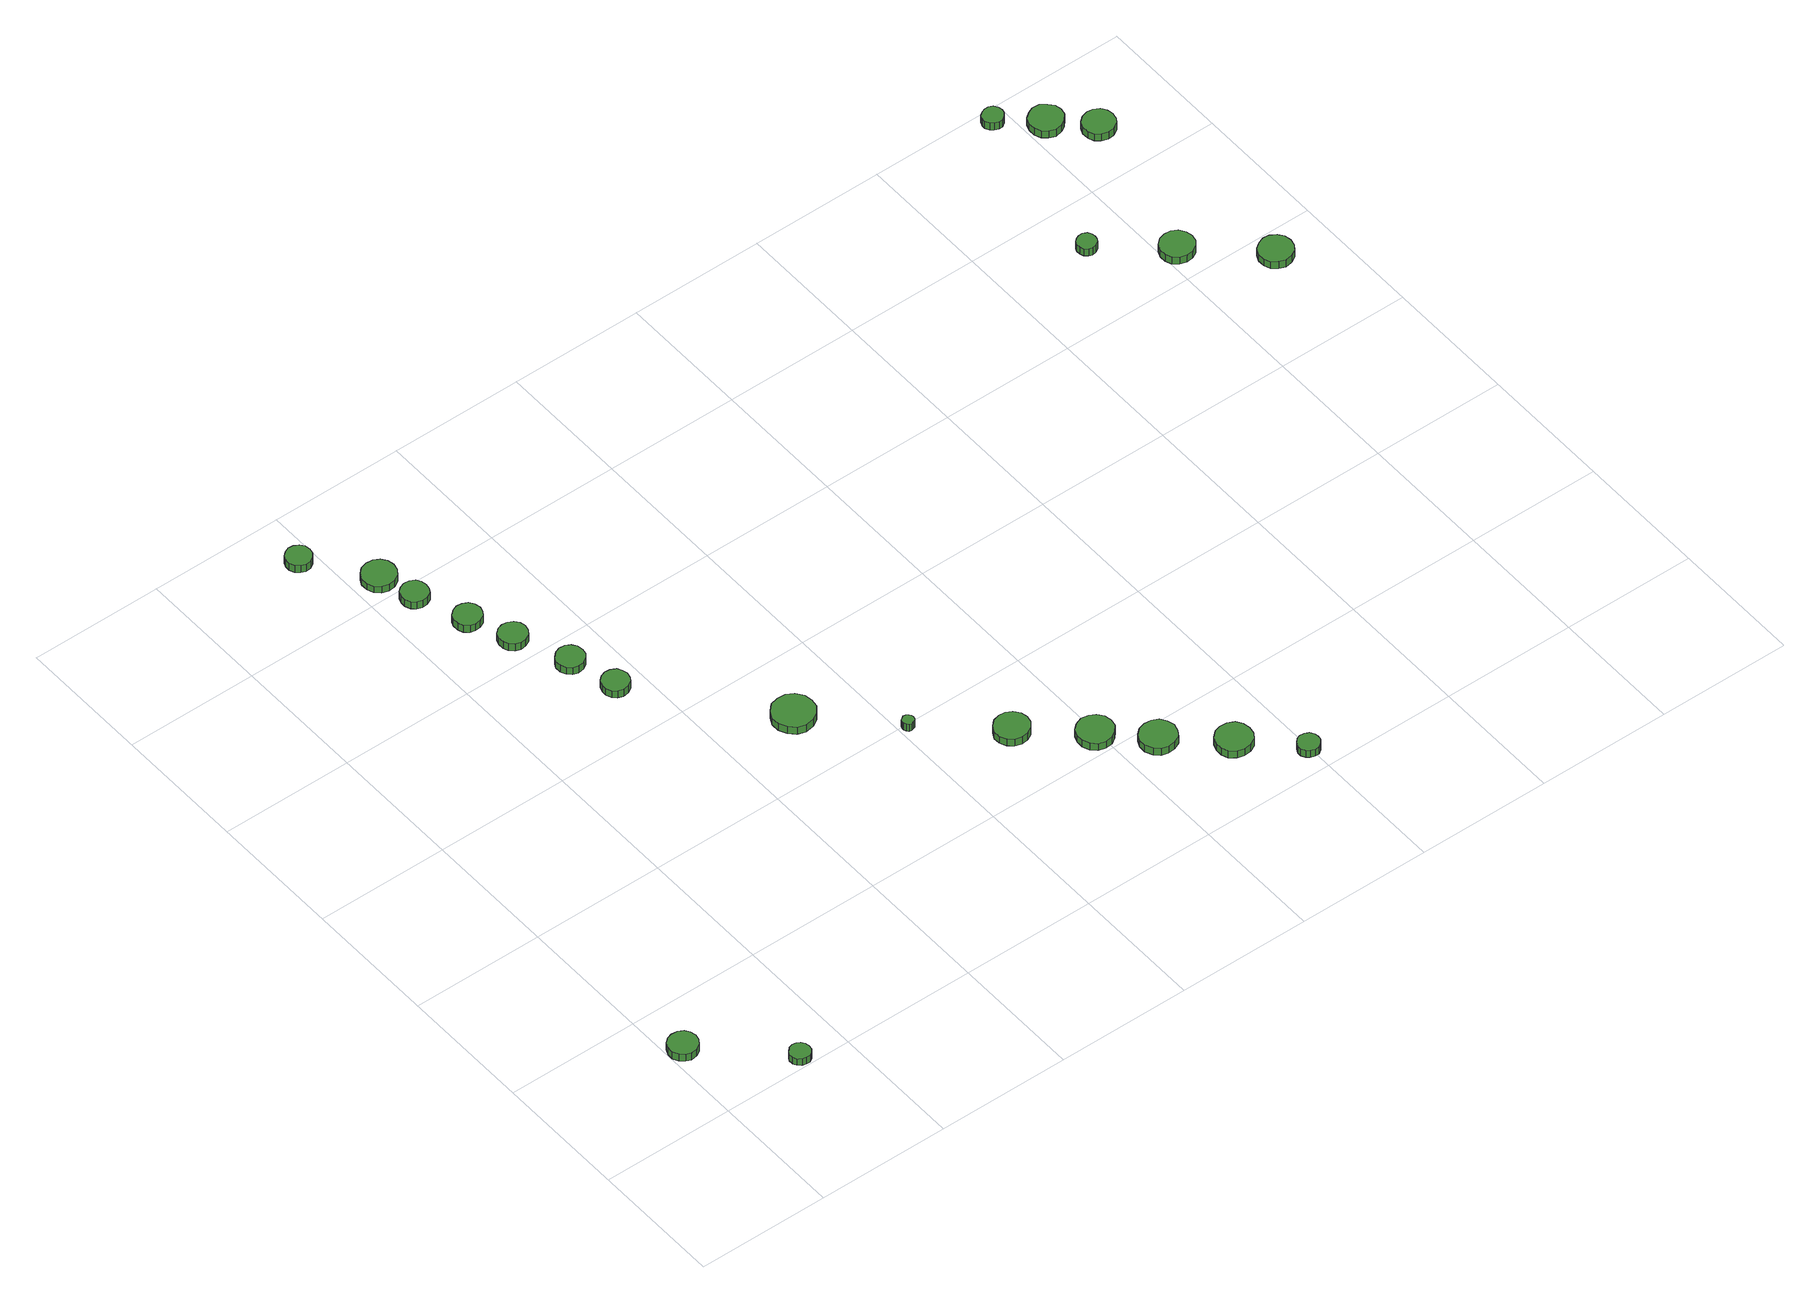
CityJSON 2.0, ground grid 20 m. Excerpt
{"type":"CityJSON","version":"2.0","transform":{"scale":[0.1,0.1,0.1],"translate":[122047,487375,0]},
"CityObjects":{
"tree1":{"type":"SolitaryVegetationObject","attributes":{"function":"something"},"geometry":[{"type":"MultiSurface","lod":"1","boundaries":[[[0,1,2,3,4,5,6,7,8,9,10,11,12,13,14]],[[15,16,17,18,19,20,21,22,23,24,25,26,27,28,29]],[[0,29,28,1]],[[1,28,27,2]],[[2,27,26,3]],[[3,26,25,4]],[[4,25,24,5]],[[5,24,23,6]],[[6,23,22,7]],[[7,22,21,8]],[[8,21,20,9]],[[9,20,19,10]],[[10,19,18,11]],[[11,18,17,12]],[[12,17,16,13]],[[13,16,15,14]],[[14,15,29,0]]]}]},
"tree2":{"type":"SolitaryVegetationObject","attributes":{"function":"something"},"geometry":[{"type":"MultiSurface","lod":"1","boundaries":[[[30,31,32,33,34,35,36,37,38,39,40,41,42,43,44]],[[45,46,47,48,49,50,51,52,53,54,55,56,57,58,59]],[[30,59,58,31]],[[31,58,57,32]],[[32,57,56,33]],[[33,56,55,34]],[[34,55,54,35]],[[35,54,53,36]],[[36,53,52,37]],[[37,52,51,38]],[[38,51,50,39]],[[39,50,49,40]],[[40,49,48,41]],[[41,48,47,42]],[[42,47,46,43]],[[43,46,45,44]],[[44,45,59,30]]]}]},
"tree3":{"type":"SolitaryVegetationObject","attributes":{"function":"something"},"geometry":[{"type":"MultiSurface","lod":"1","boundaries":[[[60,61,62,63,64,65,66,67,68,69,70,71,72,73,74]],[[75,76,77,78,79,80,81,82,83,84,85,86,87,88,89]],[[60,89,88,61]],[[61,88,87,62]],[[62,87,86,63]],[[63,86,85,64]],[[64,85,84,65]],[[65,84,83,66]],[[66,83,82,67]],[[67,82,81,68]],[[68,81,80,69]],[[69,80,79,70]],[[70,79,78,71]],[[71,78,77,72]],[[72,77,76,73]],[[73,76,75,74]],[[74,75,89,60]]]}]},
"tree4":{"type":"SolitaryVegetationObject","attributes":{"function":"something"},"geometry":[{"type":"MultiSurface","lod":"1","boundaries":[[[90,91,92,93,94,95,96,97,98,99,100,101,102,103,104]],[[105,106,107,108,109,110,111,112,113,114,115,116,117,118,119]],[[90,119,118,91]],[[91,118,117,92]],[[92,117,116,93]],[[93,116,115,94]],[[94,115,114,95]],[[95,114,113,96]],[[96,113,112,97]],[[97,112,111,98]],[[98,111,110,99]],[[99,110,109,100]],[[100,109,108,101]],[[101,108,107,102]],[[102,107,106,103]],[[103,106,105,104]],[[104,105,119,90]]]}]},
"tree5":{"type":"SolitaryVegetationObject","attributes":{"function":"something"},"geometry":[{"type":"MultiSurface","lod":"1","boundaries":[[[120,121,122,123,124,125,126,127,128,129,130,131,132,133,134]],[[135,136,137,138,139,140,141,142,143,144,145,146,147,148,149]],[[120,149,148,121]],[[121,148,147,122]],[[122,147,146,123]],[[123,146,145,124]],[[124,145,144,125]],[[125,144,143,126]],[[126,143,142,127]],[[127,142,141,128]],[[128,141,140,129]],[[129,140,139,130]],[[130,139,138,131]],[[131,138,137,132]],[[132,137,136,133]],[[133,136,135,134]],[[134,135,149,120]]]}]},
"tree6":{"type":"SolitaryVegetationObject","attributes":{"function":"something"},"geometry":[{"type":"MultiSurface","lod":"1","boundaries":[[[150,151,152,153,154,155,156,157,158,159,160,161,162,163,164]],[[165,166,167,168,169,170,171,172,173,174,175,176,177,178,179]],[[150,179,178,151]],[[151,178,177,152]],[[152,177,176,153]],[[153,176,175,154]],[[154,175,174,155]],[[155,174,173,156]],[[156,173,172,157]],[[157,172,171,158]],[[158,171,170,159]],[[159,170,169,160]],[[160,169,168,161]],[[161,168,167,162]],[[162,167,166,163]],[[163,166,165,164]],[[164,165,179,150]]]}]},
"tree7":{"type":"SolitaryVegetationObject","attributes":{"function":"something"},"geometry":[{"type":"MultiSurface","lod":"1","boundaries":[[[180,181,182,183,184,185,186,187,188,189,190,191,192,193,194]],[[195,196,197,198,199,200,201,202,203,204,205,206,207,208,209]],[[180,209,208,181]],[[181,208,207,182]],[[182,207,206,183]],[[183,206,205,184]],[[184,205,204,185]],[[185,204,203,186]],[[186,203,202,187]],[[187,202,201,188]],[[188,201,200,189]],[[189,200,199,190]],[[190,199,198,191]],[[191,198,197,192]],[[192,197,196,193]],[[193,196,195,194]],[[194,195,209,180]]]}]},
"tree8":{"type":"SolitaryVegetationObject","attributes":{"function":"something"},"geometry":[{"type":"MultiSurface","lod":"1","boundaries":[[[210,211,212,213,214,215,216,217,218,219,220,221,222,223,224]],[[225,226,227,228,229,230,231,232,233,234,235,236,237,238,239]],[[210,239,238,211]],[[211,238,237,212]],[[212,237,236,213]],[[213,236,235,214]],[[214,235,234,215]],[[215,234,233,216]],[[216,233,232,217]],[[217,232,231,218]],[[218,231,230,219]],[[219,230,229,220]],[[220,229,228,221]],[[221,228,227,222]],[[222,227,226,223]],[[223,226,225,224]],[[224,225,239,210]]]}]},
"tree9":{"type":"SolitaryVegetationObject","attributes":{"function":"something"},"geometry":[{"type":"MultiSurface","lod":"1","boundaries":[[[240,241,242,243,244,245,246,247,248,249,250,251,252,253,254]],[[255,256,257,258,259,260,261,262,263,264,265,266,267,268,269]],[[240,269,268,241]],[[241,268,267,242]],[[242,267,266,243]],[[243,266,265,244]],[[244,265,264,245]],[[245,264,263,246]],[[246,263,262,247]],[[247,262,261,248]],[[248,261,260,249]],[[249,260,259,250]],[[250,259,258,251]],[[251,258,257,252]],[[252,257,256,253]],[[253,256,255,254]],[[254,255,269,240]]]}]},
"tree10":{"type":"SolitaryVegetationObject","attributes":{"function":"something"},"geometry":[{"type":"MultiSurface","lod":"1","boundaries":[[[270,271,272,273,274,275,276,277,278,279,280,281,282,283,284]],[[285,286,287,288,289,290,291,292,293,294,295,296,297,298,299]],[[270,299,298,271]],[[271,298,297,272]],[[272,297,296,273]],[[273,296,295,274]],[[274,295,294,275]],[[275,294,293,276]],[[276,293,292,277]],[[277,292,291,278]],[[278,291,290,279]],[[279,290,289,280]],[[280,289,288,281]],[[281,288,287,282]],[[282,287,286,283]],[[283,286,285,284]],[[284,285,299,270]]]}]},
"tree11":{"type":"SolitaryVegetationObject","attributes":{"function":"something"},"geometry":[{"type":"MultiSurface","lod":"1","boundaries":[[[300,301,302,303,304,305,306,307,308,309,310,311,312,313,314]],[[315,316,317,318,319,320,321,322,323,324,325,326,327,328,329]],[[300,329,328,301]],[[301,328,327,302]],[[302,327,326,303]],[[303,326,325,304]],[[304,325,324,305]],[[305,324,323,306]],[[306,323,322,307]],[[307,322,321,308]],[[308,321,320,309]],[[309,320,319,310]],[[310,319,318,311]],[[311,318,317,312]],[[312,317,316,313]],[[313,316,315,314]],[[314,315,329,300]]]}]},
"tree12":{"type":"SolitaryVegetationObject","attributes":{"function":"something"},"geometry":[{"type":"MultiSurface","lod":"1","boundaries":[[[330,331,332,333,334,335,336,337,338,339,340,341,342,343,344]],[[345,346,347,348,349,350,351,352,353,354,355,356,357,358,359]],[[330,359,358,331]],[[331,358,357,332]],[[332,357,356,333]],[[333,356,355,334]],[[334,355,354,335]],[[335,354,353,336]],[[336,353,352,337]],[[337,352,351,338]],[[338,351,350,339]],[[339,350,349,340]],[[340,349,348,341]],[[341,348,347,342]],[[342,347,346,343]],[[343,346,345,344]],[[344,345,359,330]]]}]},
"tree13":{"type":"SolitaryVegetationObject","attributes":{"function":"something"},"geometry":[{"type":"MultiSurface","lod":"1","boundaries":[[[360,361,362,363,364,365,366,367,368,369,370,371,372,373,374]],[[375,376,377,378,379,380,381,382,383,384,385,386,387,388,389]],[[360,389,388,361]],[[361,388,387,362]],[[362,387,386,363]],[[363,386,385,364]],[[364,385,384,365]],[[365,384,383,366]],[[366,383,382,367]],[[367,382,381,368]],[[368,381,380,369]],[[369,380,379,370]],[[370,379,378,371]],[[371,378,377,372]],[[372,377,376,373]],[[373,376,375,374]],[[374,375,389,360]]]}]},
"tree14":{"type":"SolitaryVegetationObject","attributes":{"function":"something"},"geometry":[{"type":"MultiSurface","lod":"1","boundaries":[[[390,391,392,393,394,395,396,397,398,399,400,401,402,403,404]],[[405,406,407,408,409,410,411,412,413,414,415,416,417,418,419]],[[390,419,418,391]],[[391,418,417,392]],[[392,417,416,393]],[[393,416,415,394]],[[394,415,414,395]],[[395,414,413,396]],[[396,413,412,397]],[[397,412,411,398]],[[398,411,410,399]],[[399,410,409,400]],[[400,409,408,401]],[[401,408,407,402]],[[402,407,406,403]],[[403,406,405,404]],[[404,405,419,390]]]}]},
"tree15":{"type":"SolitaryVegetationObject","attributes":{"function":"something"},"geometry":[{"type":"MultiSurface","lod":"1","boundaries":[[[420,421,422,423,424,425,426,427,428,429,430,431,432,433,434]],[[435,436,437,438,439,440,441,442,443,444,445,446,447,448,449]],[[420,449,448,421]],[[421,448,447,422]],[[422,447,446,423]],[[423,446,445,424]],[[424,445,444,425]],[[425,444,443,426]],[[426,443,442,427]],[[427,442,441,428]],[[428,441,440,429]],[[429,440,439,430]],[[430,439,438,431]],[[431,438,437,432]],[[432,437,436,433]],[[433,436,435,434]],[[434,435,449,420]]]}]},
"tree16":{"type":"SolitaryVegetationObject","attributes":{"function":"something"},"geometry":[{"type":"MultiSurface","lod":"1","boundaries":[[[450,451,452,453,454,455,456,457,458,459,460,461,462,463,464]],[[465,466,467,468,469,470,471,472,473,474,475,476,477,478,479]],[[450,479,478,451]],[[451,478,477,452]],[[452,477,476,453]],[[453,476,475,454]],[[454,475,474,455]],[[455,474,473,456]],[[456,473,472,457]],[[457,472,471,458]],[[458,471,470,459]],[[459,470,469,460]],[[460,469,468,461]],[[461,468,467,462]],[[462,467,466,463]],[[463,466,465,464]],[[464,465,479,450]]]}]},
"tree17":{"type":"SolitaryVegetationObject","attributes":{"function":"something"},"geometry":[{"type":"MultiSurface","lod":"1","boundaries":[[[480,481,482,483,484,485,486,487,488,489,490,491,492,493,494]],[[495,496,497,498,499,500,501,502,503,504,505,506,507,508,509]],[[480,509,508,481]],[[481,508,507,482]],[[482,507,506,483]],[[483,506,505,484]],[[484,505,504,485]],[[485,504,503,486]],[[486,503,502,487]],[[487,502,501,488]],[[488,501,500,489]],[[489,500,499,490]],[[490,499,498,491]],[[491,498,497,492]],[[492,497,496,493]],[[493,496,495,494]],[[494,495,509,480]]]}]},
"tree18":{"type":"SolitaryVegetationObject","attributes":{"function":"something"},"geometry":[{"type":"MultiSurface","lod":"1","boundaries":[[[510,511,512,513,514,515,516,517,518,519,520,521,522,523,524]],[[525,526,527,528,529,530,531,532,533,534,535,536,537,538,539]],[[510,539,538,511]],[[511,538,537,512]],[[512,537,536,513]],[[513,536,535,514]],[[514,535,534,515]],[[515,534,533,516]],[[516,533,532,517]],[[517,532,531,518]],[[518,531,530,519]],[[519,530,529,520]],[[520,529,528,521]],[[521,528,527,522]],[[522,527,526,523]],[[523,526,525,524]],[[524,525,539,510]]]}]},
"tree19":{"type":"SolitaryVegetationObject","attributes":{"function":"something"},"geometry":[{"type":"MultiSurface","lod":"1","boundaries":[[[540,541,542,543,544,545,546,547,548,549,550,551,552,553,554]],[[555,556,557,558,559,560,561,562,563,564,565,566,567,568,569]],[[540,569,568,541]],[[541,568,567,542]],[[542,567,566,543]],[[543,566,565,544]],[[544,565,564,545]],[[545,564,563,546]],[[546,563,562,547]],[[547,562,561,548]],[[548,561,560,549]],[[549,560,559,550]],[[550,559,558,551]],[[551,558,557,552]],[[552,557,556,553]],[[553,556,555,554]],[[554,555,569,540]]]}]},
"tree20":{"type":"SolitaryVegetationObject","attributes":{"function":"something"},"geometry":[{"type":"MultiSurface","lod":"1","boundaries":[[[570,571,572,573,574,575,576,577,578,579,580,581,582,583,584]],[[585,586,587,588,589,590,591,592,593,594,595,596,597,598,599]],[[570,599,598,571]],[[571,598,597,572]],[[572,597,596,573]],[[573,596,595,574]],[[574,595,594,575]],[[575,594,593,576]],[[576,593,592,577]],[[577,592,591,578]],[[578,591,590,579]],[[579,590,589,580]],[[580,589,588,581]],[[581,588,587,582]],[[582,587,586,583]],[[583,586,585,584]],[[584,585,599,570]]]}]},
"tree21":{"type":"SolitaryVegetationObject","attributes":{"function":"something"},"geometry":[{"type":"MultiSurface","lod":"1","boundaries":[[[600,601,602,603,604,605,606,607,608,609,610,611,612,613,614]],[[615,616,617,618,619,620,621,622,623,624,625,626,627,628,629]],[[600,629,628,601]],[[601,628,627,602]],[[602,627,626,603]],[[603,626,625,604]],[[604,625,624,605]],[[605,624,623,606]],[[606,623,622,607]],[[607,622,621,608]],[[608,621,620,609]],[[609,620,619,610]],[[610,619,618,611]],[[611,618,617,612]],[[612,617,616,613]],[[613,616,615,614]],[[614,615,629,600]]]}]},
"tree22":{"type":"SolitaryVegetationObject","attributes":{"function":"something"},"geometry":[{"type":"MultiSurface","lod":"1","boundaries":[[[630,631,632,633,634,635,636,637,638,639,640,641,642,643,644]],[[645,646,647,648,649,650,651,652,653,654,655,656,657,658,659]],[[630,659,658,631]],[[631,658,657,632]],[[632,657,656,633]],[[633,656,655,634]],[[634,655,654,635]],[[635,654,653,636]],[[636,653,652,637]],[[637,652,651,638]],[[638,651,650,639]],[[639,650,649,640]],[[640,649,648,641]],[[641,648,647,642]],[[642,647,646,643]],[[643,646,645,644]],[[644,645,659,630]]]}]}
},
"vertices":[
[43,122,16],[41,131,16],[36,138,16],[28,142,16],[19,143,16],[11,141,16],[4,135,16],[0,126,16],[0,117,16],[4,109,16],[11,103,16],[19,100,16],[28,101,16],[36,106,16],[41,113,16],[41,113,3],[36,106,3],[28,101,3],[19,100,3],[11,103,3],[4,109,3],[0,117,3],[0,126,3],[4,135,3],[11,141,3],[19,143,3],[28,142,3],[36,138,3],[41,131,3],[43,122,3],
[148,17,14],[147,23,14],[143,28,14],[138,31,14],[132,32,14],[126,30,14],[121,25,14],[118,20,14],[118,13,14],[121,8,14],[126,3,14],[132,2,14],[138,2,14],[143,5,14],[147,10,14],[147,10,2],[143,5,2],[138,2,2],[132,2,2],[126,3,2],[121,8,2],[118,13,2],[118,20,2],[121,25,2],[126,30,2],[132,32,2],[138,31,2],[143,28,2],[147,23,2],[148,17,2],
[192,1120,17],[191,1128,17],[186,1134,17],[179,1138,17],[171,1139,17],[164,1136,17],[158,1131,17],[155,1124,17],[155,1116,17],[158,1109,17],[164,1104,17],[171,1101,17],[179,1102,17],[186,1106,17],[191,1112,17],[191,1112,4],[186,1106,4],[179,1102,4],[171,1101,4],[164,1104,4],[158,1109,4],[155,1116,4],[155,1124,4],[158,1131,4],[164,1136,4],[171,1139,4],[179,1138,4],[186,1134,4],[191,1128,4],[192,1120,4],
[273,977,15],[271,985,15],[267,992,15],[259,996,15],[251,997,15],[243,994,15],[237,989,15],[234,981,15],[234,973,15],[237,965,15],[243,960,15],[251,957,15],[259,958,15],[267,962,15],[271,969,15],[271,969,2],[267,962,2],[259,958,2],[251,957,2],[243,960,2],[237,965,2],[234,973,2],[234,981,2],[237,989,2],[243,994,2],[251,997,2],[259,996,2],[267,992,2],[271,985,2],[273,977,2],
[262,1032,15],[260,1042,15],[254,1050,15],[245,1055,15],[235,1056,15],[225,1053,15],[217,1046,15],[213,1037,15],[213,1027,15],[217,1017,15],[225,1010,15],[235,1007,15],[245,1008,15],[254,1013,15],[260,1022,15],[260,1022,3],[254,1013,3],[245,1008,3],[235,1007,3],[225,1010,3],[217,1017,3],[213,1027,3],[213,1037,3],[217,1046,3],[225,1053,3],[235,1056,3],[245,1055,3],[254,1050,3],[260,1042,3],[262,1032,3],
[303,902,14],[301,911,14],[296,918,14],[288,922,14],[280,923,14],[272,920,14],[265,914,14],[262,907,14],[262,898,14],[265,890,14],[272,884,14],[280,882,14],[288,883,14],[296,887,14],[301,894,14],[301,894,1],[296,887,1],[288,883,1],[280,882,1],[272,884,1],[265,890,1],[262,898,1],[262,907,1],[265,914,1],[272,920,1],[280,923,1],[288,922,1],[296,918,1],[301,911,1],[303,902,1],
[328,839,15],[326,847,15],[321,854,15],[313,858,15],[305,859,15],[297,857,15],[290,851,15],[287,843,15],[287,834,15],[290,827,15],[297,821,15],[305,818,15],[313,819,15],[321,823,15],[326,830,15],[326,830,2],[321,823,2],[313,819,2],[305,818,2],[297,821,2],[290,827,2],[287,834,2],[287,843,2],[290,851,2],[297,857,2],[305,859,2],[313,858,2],[321,854,2],[326,847,2],[328,839,2],
[376,685,20],[374,693,20],[370,700,20],[362,704,20],[354,705,20],[346,702,20],[340,697,20],[337,689,20],[337,681,20],[340,673,20],[346,668,20],[354,665,20],[362,666,20],[370,670,20],[374,677,20],[374,677,7],[370,670,7],[362,666,7],[354,665,7],[346,668,7],[340,673,7],[337,681,7],[337,689,7],[340,697,7],[346,702,7],[354,705,7],[362,704,7],[370,700,7],[374,693,7],[376,685,7],
[359,757,17],[357,766,17],[352,773,17],[345,777,17],[336,778,17],[328,775,17],[322,769,17],[318,762,17],[318,753,17],[322,745,17],[328,739,17],[336,737,17],[345,738,17],[352,742,17],[357,749,17],[357,749,4],[352,742,4],[345,738,4],[336,737,4],[328,739,4],[322,745,4],[318,753,4],[318,762,4],[322,769,4],[328,775,4],[336,778,4],[345,777,4],[352,773,4],[357,766,4],[359,757,4],
[534,497,21],[532,509,21],[524,520,21],[513,526,21],[500,527,21],[488,524,21],[479,515,21],[473,503,21],[473,491,21],[479,479,21],[488,470,21],[500,466,21],[513,468,21],[524,474,21],[532,484,21],[532,484,8],[524,474,8],[513,468,8],[500,466,8],[488,470,8],[479,479,8],[473,491,8],[473,503,8],[479,515,8],[488,524,8],[500,527,8],[513,526,8],[524,520,8],[532,509,8],[534,497,8],
[622,395,16],[621,398,16],[619,401,16],[616,403,16],[612,404,16],[609,402,16],[606,400,16],[605,397,16],[605,393,16],[606,390,16],[609,387,16],[612,386,16],[616,387,16],[619,388,16],[621,391,16],[621,391,3],[619,388,3],[616,387,3],[612,386,3],[609,387,3],[606,390,3],[605,393,3],[605,397,3],[606,400,3],[609,402,3],[612,404,3],[616,403,3],[619,401,3],[621,398,3],[622,395,3],
[739,303,15],[737,313,15],[730,322,15],[721,327,15],[711,328,15],[701,325,15],[693,318,15],[688,308,15],[688,298,15],[693,288,15],[701,281,15],[711,278,15],[721,279,15],[730,284,15],[737,293,15],[737,293,2],[730,284,2],[721,279,2],[711,278,2],[701,281,2],[693,288,2],[688,298,2],[688,308,2],[693,318,2],[701,325,2],[711,328,2],[721,327,2],[730,322,2],[737,313,2],[739,303,2],
[821,230,15],[819,241,15],[812,250,15],[803,255,15],[792,257,15],[781,253,15],[773,246,15],[769,236,15],[769,225,15],[773,215,15],[781,207,15],[792,204,15],[803,205,15],[812,211,15],[819,219,15],[819,219,2],[812,211,2],[803,205,2],[792,204,2],[781,207,2],[773,215,2],[769,225,2],[769,236,2],[773,246,2],[781,253,2],[792,257,2],[803,255,2],[812,250,2],[819,241,2],[821,230,2],
[881,173,14],[878,184,14],[872,193,14],[862,198,14],[851,199,14],[841,196,14],[833,189,14],[828,179,14],[828,168,14],[833,157,14],[841,150,14],[851,147,14],[862,148,14],[872,153,14],[878,162,14],[878,162,1],[872,153,1],[862,148,1],[851,147,1],[841,150,1],[833,157,1],[828,168,1],[828,179,1],[833,189,1],[841,196,1],[851,199,1],[862,198,1],[872,193,1],[878,184,1],[881,173,1],
[954,107,15],[952,118,15],[946,127,15],[936,132,15],[925,133,15],[915,130,15],[906,122,15],[902,112,15],[902,101,15],[906,91,15],[915,84,15],[925,81,15],[936,82,15],[946,87,15],[952,96,15],[952,96,2],[946,87,2],[936,82,2],[925,81,2],[915,84,2],[906,91,2],[902,101,2],[902,112,2],[906,122,2],[915,130,2],[925,133,2],[936,132,2],[946,127,2],[952,118,2],[954,107,2],
[1015,40,14],[1014,46,14],[1010,52,14],[1004,55,14],[997,56,14],[991,54,14],[986,49,14],[983,43,14],[983,36,14],[986,30,14],[991,26,14],[997,24,14],[1004,24,14],[1010,28,14],[1014,33,14],[1014,33,1],[1010,28,1],[1004,24,1],[997,24,1],[991,26,1],[986,30,1],[983,36,1],[983,43,1],[986,49,1],[991,54,1],[997,56,1],[1004,55,1],[1010,52,1],[1014,46,1],[1015,40,1],
[1341,919,24],[1340,925,24],[1337,930,24],[1331,933,24],[1325,933,24],[1320,931,24],[1315,927,24],[1313,922,24],[1313,916,24],[1315,910,24],[1320,906,24],[1325,904,24],[1331,905,24],[1337,908,24],[1340,913,24],[1340,913,11],[1337,908,11],[1331,905,11],[1325,904,11],[1320,906,11],[1315,910,11],[1313,916,11],[1313,922,11],[1315,927,11],[1320,931,11],[1325,933,11],[1331,933,11],[1337,930,11],[1340,925,11],[1341,919,11],
[1441,841,24],[1439,851,24],[1433,860,24],[1424,865,24],[1414,866,24],[1404,863,24],[1396,856,24],[1392,846,24],[1392,836,24],[1396,827,24],[1404,820,24],[1414,817,24],[1424,818,24],[1433,823,24],[1439,831,24],[1439,831,11],[1433,823,11],[1424,818,11],[1414,817,11],[1404,820,11],[1396,827,11],[1392,836,11],[1392,846,11],[1396,856,11],[1404,863,11],[1414,866,11],[1424,865,11],[1433,860,11],[1439,851,11],[1441,841,11],
[1387,1172,25],[1386,1178,25],[1382,1184,25],[1376,1187,25],[1370,1187,25],[1364,1185,25],[1359,1181,25],[1356,1175,25],[1356,1169,25],[1359,1163,25],[1364,1159,25],[1370,1157,25],[1376,1157,25],[1382,1161,25],[1386,1166,25],[1386,1166,12],[1382,1161,12],[1376,1157,12],[1370,1157,12],[1364,1159,12],[1359,1163,12],[1356,1169,12],[1356,1175,12],[1359,1181,12],[1364,1185,12],[1370,1187,12],[1376,1187,12],[1382,1184,12],[1386,1178,12],[1387,1172,12],
[1537,755,24],[1535,765,24],[1529,773,24],[1520,779,24],[1510,780,24],[1500,776,24],[1492,770,24],[1488,760,24],[1488,750,24],[1492,740,24],[1500,734,24],[1510,730,24],[1520,732,24],[1529,737,24],[1535,745,24],[1535,745,11],[1529,737,11],[1520,732,11],[1510,730,11],[1500,734,11],[1492,740,11],[1488,750,11],[1488,760,11],[1492,770,11],[1500,776,11],[1510,780,11],[1520,779,11],[1529,773,11],[1535,765,11],[1537,755,11],
[1448,1125,25],[1446,1135,25],[1439,1143,25],[1431,1149,25],[1420,1150,25],[1411,1146,25],[1403,1140,25],[1399,1130,25],[1399,1120,25],[1403,1110,25],[1411,1104,25],[1420,1100,25],[1431,1102,25],[1439,1107,25],[1446,1115,25],[1446,1115,12],[1439,1107,12],[1431,1102,12],[1420,1100,12],[1411,1104,12],[1403,1110,12],[1399,1120,12],[1399,1130,12],[1403,1140,12],[1411,1146,12],[1420,1150,12],[1431,1149,12],[1439,1143,12],[1446,1135,12],[1448,1125,12],
[1496,1077,25],[1494,1086,25],[1489,1094,25],[1480,1099,25],[1471,1100,25],[1461,1097,25],[1454,1091,25],[1450,1082,25],[1450,1072,25],[1454,1063,25],[1461,1057,25],[1471,1054,25],[1480,1055,25],[1489,1060,25],[1494,1067,25],[1494,1067,12],[1489,1060,12],[1480,1055,12],[1471,1054,12],[1461,1057,12],[1454,1063,12],[1450,1072,12],[1450,1082,12],[1454,1091,12],[1461,1097,12],[1471,1100,12],[1480,1099,12],[1489,1094,12],[1494,1086,12],[1496,1077,12]
]}
